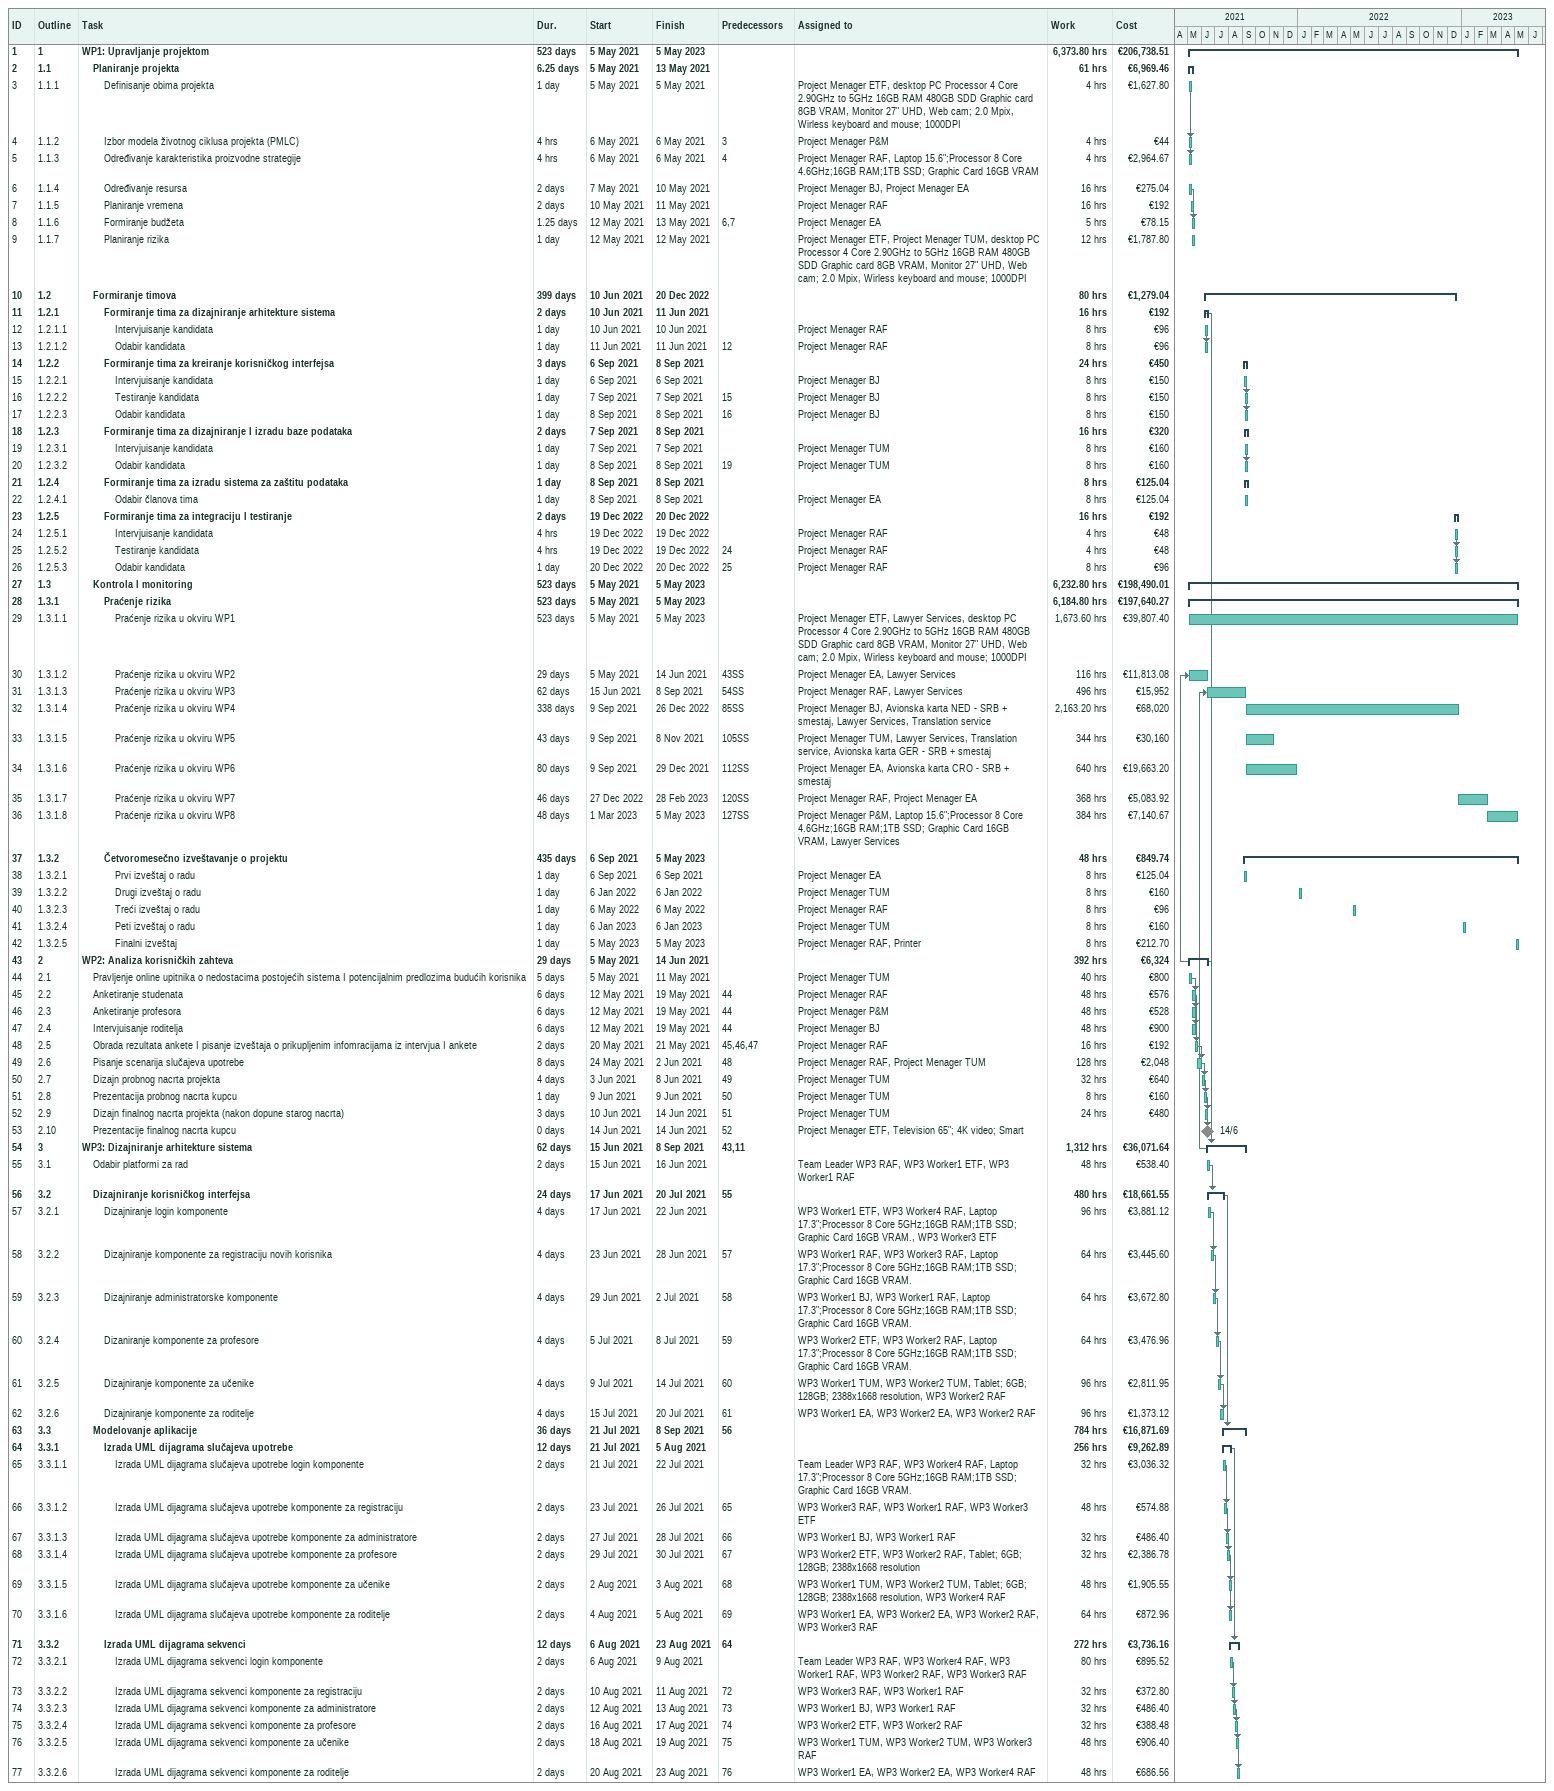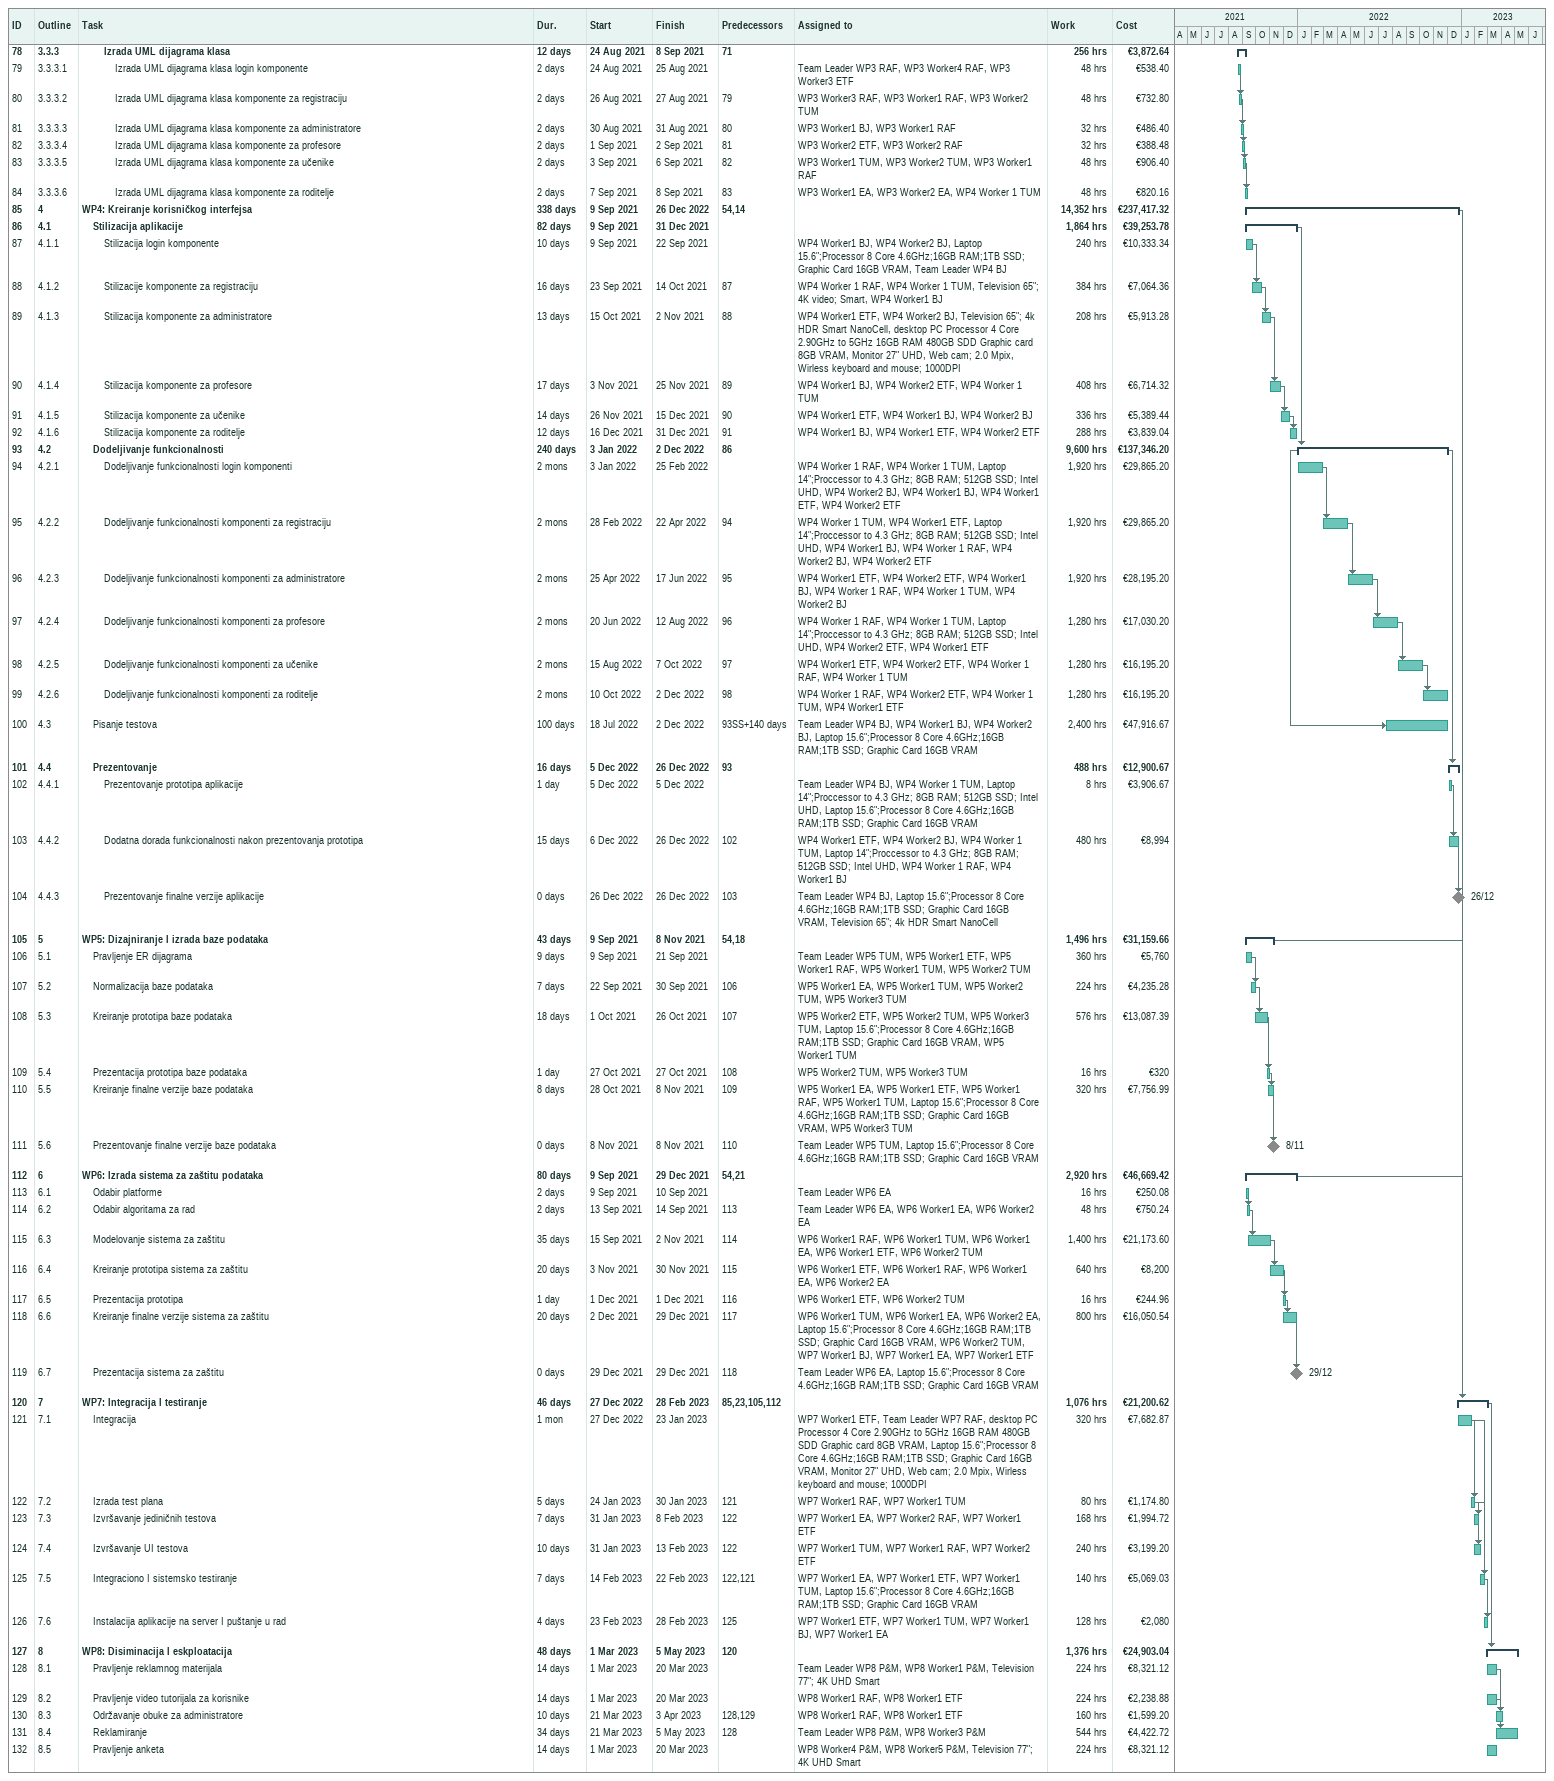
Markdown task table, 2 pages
| ID | WBS | Task | Duration | Start | Finish | Predecessors | Resources | Work (h) | Cost (€) |
|---|---|---|---|---|---|---|---|---|---|
| 1 | 1 | **WP1: Upravljanje projektom** | 523d | 2021-05-05 | 2023-05-05 |  |  | 6373.80 | 206738.51 |
| 2 | 1.1 | **Planiranje projekta** | 6.25d | 2021-05-05 | 2021-05-13 |  |  | 61 | 6969.46 |
| 3 | 1.1.1 | Definisanje obima projekta | 1d | 2021-05-05 | 2021-05-05 |  | Project Menager ETF, desktop PC Processor 4 Core 2.90GHz to 5GHz 16GB RAM 480GB SDD Graphic card 8GB VRAM, Monitor 27" UHD, Web cam; 2.0 Mpix, Wirless keyboard and mouse; 1000DPI | 4 | 1627.80 |
| 4 | 1.1.2 | Izbor modela životnog ciklusa projekta (PMLC) | 4h | 2021-05-06 | 2021-05-06 | 3 | Project Menager P&M | 4 | 44 |
| 5 | 1.1.3 | Određivanje karakteristika proizvodne strategije | 4h | 2021-05-06 | 2021-05-06 | 4 | Project Menager RAF, Laptop 15.6";Processor 8 Core 4.6GHz;16GB RAM;1TB SSD; Graphic Card 16GB VRAM | 4 | 2964.67 |
| 6 | 1.1.4 | Određivanje resursa | 2d | 2021-05-07 | 2021-05-10 |  | Project Menager BJ, Project Menager EA | 16 | 275.04 |
| 7 | 1.1.5 | Planiranje vremena | 2d | 2021-05-10 | 2021-05-11 |  | Project Menager RAF | 16 | 192 |
| 8 | 1.1.6 | Formiranje budžeta | 1.25d | 2021-05-12 | 2021-05-13 | 6, 7 | Project Menager EA | 5 | 78.15 |
| 9 | 1.1.7 | Planiranje rizika | 1d | 2021-05-12 | 2021-05-12 |  | Project Menager ETF, Project Menager TUM, desktop PC Processor 4 Core 2.90GHz to 5GHz 16GB RAM 480GB SDD Graphic card 8GB VRAM, Monitor 27" UHD, Web cam; 2.0 Mpix, Wirless keyboard and mouse; 1000DPI | 12 | 1787.80 |
| 10 | 1.2 | **Formiranje timova** | 399d | 2021-06-10 | 2022-12-20 |  |  | 80 | 1279.04 |
| 11 | 1.2.1 | **Formiranje tima za dizajniranje arhitekture sistema** | 2d | 2021-06-10 | 2021-06-11 |  |  | 16 | 192 |
| 12 | 1.2.1.1 | Intervjuisanje kandidata | 1d | 2021-06-10 | 2021-06-10 |  | Project Menager RAF | 8 | 96 |
| 13 | 1.2.1.2 | Odabir kandidata | 1d | 2021-06-11 | 2021-06-11 | 12 | Project Menager RAF | 8 | 96 |
| 14 | 1.2.2 | **Formiranje tima za kreiranje korisničkog interfejsa** | 3d | 2021-09-06 | 2021-09-08 |  |  | 24 | 450 |
| 15 | 1.2.2.1 | Intervjuisanje kandidata | 1d | 2021-09-06 | 2021-09-06 |  | Project Menager BJ | 8 | 150 |
| 16 | 1.2.2.2 | Testiranje kandidata | 1d | 2021-09-07 | 2021-09-07 | 15 | Project Menager BJ | 8 | 150 |
| 17 | 1.2.2.3 | Odabir kandidata | 1d | 2021-09-08 | 2021-09-08 | 16 | Project Menager BJ | 8 | 150 |
| 18 | 1.2.3 | **Formiranje tima za dizajniranje I izradu baze podataka** | 2d | 2021-09-07 | 2021-09-08 |  |  | 16 | 320 |
| 19 | 1.2.3.1 | Intervjuisanje kandidata | 1d | 2021-09-07 | 2021-09-07 |  | Project Menager TUM | 8 | 160 |
| 20 | 1.2.3.2 | Odabir kandidata | 1d | 2021-09-08 | 2021-09-08 | 19 | Project Menager TUM | 8 | 160 |
| 21 | 1.2.4 | **Formiranje tima za izradu sistema za zaštitu podataka** | 1d | 2021-09-08 | 2021-09-08 |  |  | 8 | 125.04 |
| 22 | 1.2.4.1 | Odabir članova tima | 1d | 2021-09-08 | 2021-09-08 |  | Project Menager EA | 8 | 125.04 |
| 23 | 1.2.5 | **Formiranje tima za integraciju I testiranje** | 2d | 2022-12-19 | 2022-12-20 |  |  | 16 | 192 |
| 24 | 1.2.5.1 | Intervjuisanje kandidata | 4h | 2022-12-19 | 2022-12-19 |  | Project Menager RAF | 4 | 48 |
| 25 | 1.2.5.2 | Testiranje kandidata | 4h | 2022-12-19 | 2022-12-19 | 24 | Project Menager RAF | 4 | 48 |
| 26 | 1.2.5.3 | Odabir kandidata | 1d | 2022-12-20 | 2022-12-20 | 25 | Project Menager RAF | 8 | 96 |
| 27 | 1.3 | **Kontrola I monitoring** | 523d | 2021-05-05 | 2023-05-05 |  |  | 6232.80 | 198490.01 |
| 28 | 1.3.1 | **Praćenje rizika** | 523d | 2021-05-05 | 2023-05-05 |  |  | 6184.80 | 197640.27 |
| 29 | 1.3.1.1 | Praćenje rizika u okviru WP1 | 523d | 2021-05-05 | 2023-05-05 |  | Project Menager ETF, Lawyer Services, desktop PC Processor 4 Core 2.90GHz to 5GHz 16GB RAM 480GB SDD Graphic card 8GB VRAM, Monitor 27" UHD, Web cam; 2.0 Mpix, Wirless keyboard and mouse; 1000DPI | 1673.60 | 39807.40 |
| 30 | 1.3.1.2 | Praćenje rizika u okviru WP2 | 29d | 2021-05-05 | 2021-06-14 | 43SS | Project Menager EA, Lawyer Services | 116 | 11813.08 |
| 31 | 1.3.1.3 | Praćenje rizika u okviru WP3 | 62d | 2021-06-15 | 2021-09-08 | 54SS | Project Menager RAF, Lawyer Services | 496 | 15952 |
| 32 | 1.3.1.4 | Praćenje rizika u okviru WP4 | 338d | 2021-09-09 | 2022-12-26 | 85SS | Project Menager BJ, Avionska karta NED - SRB + smestaj, Lawyer Services, Translation service | 2163.20 | 68020 |
| 33 | 1.3.1.5 | Praćenje rizika u okviru WP5 | 43d | 2021-09-09 | 2021-11-08 | 105SS | Project Menager TUM, Lawyer Services, Translation service, Avionska karta GER - SRB + smestaj | 344 | 30160 |
| 34 | 1.3.1.6 | Praćenje rizika u okviru WP6 | 80d | 2021-09-09 | 2021-12-29 | 112SS | Project Menager EA, Avionska karta CRO - SRB + smestaj | 640 | 19663.20 |
| 35 | 1.3.1.7 | Praćenje rizika u okviru WP7 | 46d | 2022-12-27 | 2023-02-28 | 120SS | Project Menager RAF, Project Menager EA | 368 | 5083.92 |
| 36 | 1.3.1.8 | Praćenje rizika u okviru WP8 | 48d | 2023-03-01 | 2023-05-05 | 127SS | Project Menager P&M, Laptop 15.6";Processor 8 Core 4.6GHz;16GB RAM;1TB SSD; Graphic Card 16GB VRAM, Lawyer Services | 384 | 7140.67 |
| 37 | 1.3.2 | **Četvoromesečno izveštavanje o projektu** | 435d | 2021-09-06 | 2023-05-05 |  |  | 48 | 849.74 |
| 38 | 1.3.2.1 | Prvi izveštaj o radu | 1d | 2021-09-06 | 2021-09-06 |  | Project Menager EA | 8 | 125.04 |
| 39 | 1.3.2.2 | Drugi izveštaj o radu | 1d | 2022-01-06 | 2022-01-06 |  | Project Menager TUM | 8 | 160 |
| 40 | 1.3.2.3 | Treći izveštaj o radu | 1d | 2022-05-06 | 2022-05-06 |  | Project Menager RAF | 8 | 96 |
| 41 | 1.3.2.4 | Peti izveštaj o radu | 1d | 2023-01-06 | 2023-01-06 |  | Project Menager TUM | 8 | 160 |
| 42 | 1.3.2.5 | Finalni izveštaj | 1d | 2023-05-05 | 2023-05-05 |  | Project Menager RAF, Printer | 8 | 212.70 |
| 43 | 2 | **WP2: Analiza korisničkih zahteva** | 29d | 2021-05-05 | 2021-06-14 |  |  | 392 | 6324 |
| 44 | 2.1 | Pravljenje online upitnika o nedostacima postojećih sistema I potencijalnim predlozima budućih korisnika | 5d | 2021-05-05 | 2021-05-11 |  | Project Menager TUM | 40 | 800 |
| 45 | 2.2 | Anketiranje studenata | 6d | 2021-05-12 | 2021-05-19 | 44 | Project Menager RAF | 48 | 576 |
| 46 | 2.3 | Anketiranje profesora | 6d | 2021-05-12 | 2021-05-19 | 44 | Project Menager P&M | 48 | 528 |
| 47 | 2.4 | Intervjuisanje roditelja | 6d | 2021-05-12 | 2021-05-19 | 44 | Project Menager BJ | 48 | 900 |
| 48 | 2.5 | Obrada rezultata ankete I pisanje izveštaja o prikupljenim infomracijama iz intervjua I ankete | 2d | 2021-05-20 | 2021-05-21 | 45, 46, 47 | Project Menager RAF | 16 | 192 |
| 49 | 2.6 | Pisanje scenarija slučajeva upotrebe | 8d | 2021-05-24 | 2021-06-02 | 48 | Project Menager RAF, Project Menager TUM | 128 | 2048 |
| 50 | 2.7 | Dizajn probnog nacrta projekta | 4d | 2021-06-03 | 2021-06-08 | 49 | Project Menager TUM | 32 | 640 |
| 51 | 2.8 | Prezentacija probnog nacrta kupcu | 1d | 2021-06-09 | 2021-06-09 | 50 | Project Menager TUM | 8 | 160 |
| 52 | 2.9 | Dizajn finalnog nacrta projekta (nakon dopune starog nacrta) | 3d | 2021-06-10 | 2021-06-14 | 51 | Project Menager TUM | 24 | 480 |
| 53 | 2.10 | Prezentacije finalnog nacrta kupcu | 0d | 2021-06-14 | 2021-06-14 | 52 | Project Menager ETF, Television 65"; 4K video; Smart |  |  |
| 54 | 3 | **WP3: Dizajniranje arhitekture sistema** | 62d | 2021-06-15 | 2021-09-08 | 43, 11 |  | 1312 | 36071.64 |
| 55 | 3.1 | Odabir platformi za rad | 2d | 2021-06-15 | 2021-06-16 |  | Team Leader WP3 RAF, WP3 Worker1 ETF, WP3 Worker1 RAF | 48 | 538.40 |
| 56 | 3.2 | **Dizajniranje korisničkog interfejsa** | 24d | 2021-06-17 | 2021-07-20 | 55 |  | 480 | 18661.55 |
| 57 | 3.2.1 | Dizajniranje login komponente | 4d | 2021-06-17 | 2021-06-22 |  | WP3 Worker1 ETF, WP3 Worker4 RAF, Laptop 17.3";Processor 8 Core 5GHz;16GB RAM;1TB SSD; Graphic Card 16GB VRAM., WP3 Worker3 ETF | 96 | 3881.12 |
| 58 | 3.2.2 | Dizajniranje komponente za registraciju novih korisnika | 4d | 2021-06-23 | 2021-06-28 | 57 | WP3 Worker1 RAF, WP3 Worker3 RAF, Laptop 17.3";Processor 8 Core 5GHz;16GB RAM;1TB SSD; Graphic Card 16GB VRAM. | 64 | 3445.60 |
| 59 | 3.2.3 | Dizajniranje administratorske komponente | 4d | 2021-06-29 | 2021-07-02 | 58 | WP3 Worker1 BJ, WP3 Worker1 RAF, Laptop 17.3";Processor 8 Core 5GHz;16GB RAM;1TB SSD; Graphic Card 16GB VRAM. | 64 | 3672.80 |
| 60 | 3.2.4 | Dizaniranje komponente za profesore | 4d | 2021-07-05 | 2021-07-08 | 59 | WP3 Worker2 ETF, WP3 Worker2 RAF, Laptop 17.3";Processor 8 Core 5GHz;16GB RAM;1TB SSD; Graphic Card 16GB VRAM. | 64 | 3476.96 |
| 61 | 3.2.5 | Dizajniranje komponente za učenike | 4d | 2021-07-09 | 2021-07-14 | 60 | WP3 Worker1 TUM, WP3 Worker2 TUM, Tablet; 6GB; 128GB; 2388x1668 resolution, WP3 Worker2 RAF | 96 | 2811.95 |
| 62 | 3.2.6 | Dizajniranje komponente za roditelje | 4d | 2021-07-15 | 2021-07-20 | 61 | WP3 Worker1 EA, WP3 Worker2 EA, WP3 Worker2 RAF | 96 | 1373.12 |
| 63 | 3.3 | **Modelovanje aplikacije** | 36d | 2021-07-21 | 2021-09-08 | 56 |  | 784 | 16871.69 |
| 64 | 3.3.1 | **Izrada UML dijagrama slučajeva upotrebe** | 12d | 2021-07-21 | 2021-08-05 |  |  | 256 | 9262.89 |
| 65 | 3.3.1.1 | Izrada UML dijagrama slučajeva upotrebe login komponente | 2d | 2021-07-21 | 2021-07-22 |  | Team Leader WP3 RAF, WP3 Worker4 RAF, Laptop 17.3";Processor 8 Core 5GHz;16GB RAM;1TB SSD; Graphic Card 16GB VRAM. | 32 | 3036.32 |
| 66 | 3.3.1.2 | Izrada UML dijagrama slučajeva upotrebe komponente za registraciju | 2d | 2021-07-23 | 2021-07-26 | 65 | WP3 Worker3 RAF, WP3 Worker1 RAF, WP3 Worker3 ETF | 48 | 574.88 |
| 67 | 3.3.1.3 | Izrada UML dijagrama slučajeva upotrebe komponente za administratore | 2d | 2021-07-27 | 2021-07-28 | 66 | WP3 Worker1 BJ, WP3 Worker1 RAF | 32 | 486.40 |
| 68 | 3.3.1.4 | Izrada UML dijagrama slučajeva upotrebe komponente za profesore | 2d | 2021-07-29 | 2021-07-30 | 67 | WP3 Worker2 ETF, WP3 Worker2 RAF, Tablet; 6GB; 128GB; 2388x1668 resolution | 32 | 2386.78 |
| 69 | 3.3.1.5 | Izrada UML dijagrama slučajeva upotrebe komponente za učenike | 2d | 2021-08-02 | 2021-08-03 | 68 | WP3 Worker1 TUM, WP3 Worker2 TUM, Tablet; 6GB; 128GB; 2388x1668 resolution, WP3 Worker4 RAF | 48 | 1905.55 |
| 70 | 3.3.1.6 | Izrada UML dijagrama slučajeva upotrebe komponente za roditelje | 2d | 2021-08-04 | 2021-08-05 | 69 | WP3 Worker1 EA, WP3 Worker2 EA, WP3 Worker2 RAF, WP3 Worker3 RAF | 64 | 872.96 |
| 71 | 3.3.2 | **Izrada UML dijagrama sekvenci** | 12d | 2021-08-06 | 2021-08-23 | 64 |  | 272 | 3736.16 |
| 72 | 3.3.2.1 | Izrada UML dijagrama sekvenci login komponente | 2d | 2021-08-06 | 2021-08-09 |  | Team Leader WP3 RAF, WP3 Worker4 RAF, WP3 Worker1 RAF, WP3 Worker2 RAF, WP3 Worker3 RAF | 80 | 895.52 |
| 73 | 3.3.2.2 | Izrada UML dijagrama sekvenci komponente za registraciju | 2d | 2021-08-10 | 2021-08-11 | 72 | WP3 Worker3 RAF, WP3 Worker1 RAF | 32 | 372.80 |
| 74 | 3.3.2.3 | Izrada UML dijagrama sekvenci komponente za administratore | 2d | 2021-08-12 | 2021-08-13 | 73 | WP3 Worker1 BJ, WP3 Worker1 RAF | 32 | 486.40 |
| 75 | 3.3.2.4 | Izrada UML dijagrama sekvenci komponente za profesore | 2d | 2021-08-16 | 2021-08-17 | 74 | WP3 Worker2 ETF, WP3 Worker2 RAF | 32 | 388.48 |
| 76 | 3.3.2.5 | Izrada UML dijagrama sekvenci komponente za učenike | 2d | 2021-08-18 | 2021-08-19 | 75 | WP3 Worker1 TUM, WP3 Worker2 TUM, WP3 Worker3 RAF | 48 | 906.40 |
| 77 | 3.3.2.6 | Izrada UML dijagrama sekvenci komponente za roditelje | 2d | 2021-08-20 | 2021-08-23 | 76 | WP3 Worker1 EA, WP3 Worker2 EA, WP3 Worker4 RAF | 48 | 686.56 |
| 78 | 3.3.3 | **Izrada UML dijagrama klasa** | 12d | 2021-08-24 | 2021-09-08 | 71 |  | 256 | 3872.64 |
| 79 | 3.3.3.1 | Izrada UML dijagrama klasa login komponente | 2d | 2021-08-24 | 2021-08-25 |  | Team Leader WP3 RAF, WP3 Worker4 RAF, WP3 Worker3 ETF | 48 | 538.40 |
| 80 | 3.3.3.2 | Izrada UML dijagrama klasa komponente za registraciju | 2d | 2021-08-26 | 2021-08-27 | 79 | WP3 Worker3 RAF, WP3 Worker1 RAF, WP3 Worker2 TUM | 48 | 732.80 |
| 81 | 3.3.3.3 | Izrada UML dijagrama klasa komponente za administratore | 2d | 2021-08-30 | 2021-08-31 | 80 | WP3 Worker1 BJ, WP3 Worker1 RAF | 32 | 486.40 |
| 82 | 3.3.3.4 | Izrada UML dijagrama klasa komponente za profesore | 2d | 2021-09-01 | 2021-09-02 | 81 | WP3 Worker2 ETF, WP3 Worker2 RAF | 32 | 388.48 |
| 83 | 3.3.3.5 | Izrada UML dijagrama klasa komponente za učenike | 2d | 2021-09-03 | 2021-09-06 | 82 | WP3 Worker1 TUM, WP3 Worker2 TUM, WP3 Worker1 RAF | 48 | 906.40 |
| 84 | 3.3.3.6 | Izrada UML dijagrama klasa komponente za roditelje | 2d | 2021-09-07 | 2021-09-08 | 83 | WP3 Worker1 EA, WP3 Worker2 EA, WP4 Worker 1 TUM | 48 | 820.16 |
| 85 | 4 | **WP4: Kreiranje korisničkog interfejsa** | 338d | 2021-09-09 | 2022-12-26 | 54, 14 |  | 14352 | 237417.32 |
| 86 | 4.1 | **Stilizacija aplikacije** | 82d | 2021-09-09 | 2021-12-31 |  |  | 1864 | 39253.78 |
| 87 | 4.1.1 | Stilizacija login komponente | 10d | 2021-09-09 | 2021-09-22 |  | WP4 Worker1 BJ, WP4 Worker2 BJ, Laptop 15.6";Processor 8 Core 4.6GHz;16GB RAM;1TB SSD; Graphic Card 16GB VRAM, Team Leader WP4 BJ | 240 | 10333.34 |
| 88 | 4.1.2 | Stilizacije komponente za registraciju | 16d | 2021-09-23 | 2021-10-14 | 87 | WP4 Worker 1 RAF, WP4 Worker 1 TUM, Television 65"; 4K video; Smart, WP4 Worker1 BJ | 384 | 7064.36 |
| 89 | 4.1.3 | Stilizacija komponente za administratore | 13d | 2021-10-15 | 2021-11-02 | 88 | WP4 Worker1 ETF, WP4 Worker2 BJ, Television 65"; 4k HDR Smart NanoCell, desktop PC Processor 4 Core 2.90GHz to 5GHz 16GB RAM 480GB SDD Graphic card 8GB VRAM, Monitor 27" UHD, Web cam; 2.0 Mpix, Wirless keyboard and mouse; 1000DPI | 208 | 5913.28 |
| 90 | 4.1.4 | Stilizacija komponente za profesore | 17d | 2021-11-03 | 2021-11-25 | 89 | WP4 Worker1 BJ, WP4 Worker2 ETF, WP4 Worker 1 TUM | 408 | 6714.32 |
| 91 | 4.1.5 | Stilizacija komponente za učenike | 14d | 2021-11-26 | 2021-12-15 | 90 | WP4 Worker1 ETF, WP4 Worker1 BJ, WP4 Worker2 BJ | 336 | 5389.44 |
| 92 | 4.1.6 | Stilizacija komponente za roditelje | 12d | 2021-12-16 | 2021-12-31 | 91 | WP4 Worker1 BJ, WP4 Worker1 ETF, WP4 Worker2 ETF | 288 | 3839.04 |
| 93 | 4.2 | **Dodeljivanje funkcionalnosti** | 240d | 2022-01-03 | 2022-12-02 | 86 |  | 9600 | 137346.20 |
| 94 | 4.2.1 | Dodeljivanje funkcionalnosti login komponenti | 2mo | 2022-01-03 | 2022-02-25 |  | WP4 Worker 1 RAF, WP4 Worker 1 TUM, Laptop 14";Proccessor to 4.3 GHz; 8GB RAM; 512GB SSD; Intel UHD, WP4 Worker2 BJ, WP4 Worker1 BJ, WP4 Worker1 ETF, WP4 Worker2 ETF | 1920 | 29865.20 |
| 95 | 4.2.2 | Dodeljivanje funkcionalnosti komponenti za registraciju | 2mo | 2022-02-28 | 2022-04-22 | 94 | WP4 Worker 1 TUM, WP4 Worker1 ETF, Laptop 14";Proccessor to 4.3 GHz; 8GB RAM; 512GB SSD; Intel UHD, WP4 Worker1 BJ, WP4 Worker 1 RAF, WP4 Worker2 BJ, WP4 Worker2 ETF | 1920 | 29865.20 |
| 96 | 4.2.3 | Dodeljivanje funkcionalnosti komponenti za administratore | 2mo | 2022-04-25 | 2022-06-17 | 95 | WP4 Worker1 ETF, WP4 Worker2 ETF, WP4 Worker1 BJ, WP4 Worker 1 RAF, WP4 Worker 1 TUM, WP4 Worker2 BJ | 1920 | 28195.20 |
| 97 | 4.2.4 | Dodeljivanje funkcionalnosti komponenti za profesore | 2mo | 2022-06-20 | 2022-08-12 | 96 | WP4 Worker 1 RAF, WP4 Worker 1 TUM, Laptop 14";Proccessor to 4.3 GHz; 8GB RAM; 512GB SSD; Intel UHD, WP4 Worker2 ETF, WP4 Worker1 ETF | 1280 | 17030.20 |
| 98 | 4.2.5 | Dodeljivanje funkcionalnosti komponenti za učenike | 2mo | 2022-08-15 | 2022-10-07 | 97 | WP4 Worker1 ETF, WP4 Worker2 ETF, WP4 Worker 1 RAF, WP4 Worker 1 TUM | 1280 | 16195.20 |
| 99 | 4.2.6 | Dodeljivanje funkcionalnosti komponenti za roditelje | 2mo | 2022-10-10 | 2022-12-02 | 98 | WP4 Worker 1 RAF, WP4 Worker2 ETF, WP4 Worker 1 TUM, WP4 Worker1 ETF | 1280 | 16195.20 |
| 100 | 4.3 | Pisanje testova | 100d | 2022-07-18 | 2022-12-02 | 93SS+140d | Team Leader WP4 BJ, WP4 Worker1 BJ, WP4 Worker2 BJ, Laptop 15.6";Processor 8 Core 4.6GHz;16GB RAM;1TB SSD; Graphic Card 16GB VRAM | 2400 | 47916.67 |
| 101 | 4.4 | **Prezentovanje** | 16d | 2022-12-05 | 2022-12-26 | 93 |  | 488 | 12900.67 |
| 102 | 4.4.1 | Prezentovanje prototipa aplikacije | 1d | 2022-12-05 | 2022-12-05 |  | Team Leader WP4 BJ, WP4 Worker 1 TUM, Laptop 14";Proccessor to 4.3 GHz; 8GB RAM; 512GB SSD; Intel UHD, Laptop 15.6";Processor 8 Core 4.6GHz;16GB RAM;1TB SSD; Graphic Card 16GB VRAM | 8 | 3906.67 |
| 103 | 4.4.2 | Dodatna dorada funkcionalnosti nakon prezentovanja prototipa | 15d | 2022-12-06 | 2022-12-26 | 102 | WP4 Worker1 ETF, WP4 Worker2 BJ, WP4 Worker 1 TUM, Laptop 14";Proccessor to 4.3 GHz; 8GB RAM; 512GB SSD; Intel UHD, WP4 Worker 1 RAF, WP4 Worker1 BJ | 480 | 8994 |
| 104 | 4.4.3 | Prezentovanje finalne verzije aplikacije | 0d | 2022-12-26 | 2022-12-26 | 103 | Team Leader WP4 BJ, Laptop 15.6";Processor 8 Core 4.6GHz;16GB RAM;1TB SSD; Graphic Card 16GB VRAM, Television 65"; 4k HDR Smart NanoCell |  |  |
| 105 | 5 | **WP5: Dizajniranje I izrada baze podataka** | 43d | 2021-09-09 | 2021-11-08 | 54, 18 |  | 1496 | 31159.66 |
| 106 | 5.1 | Pravljenje ER dijagrama | 9d | 2021-09-09 | 2021-09-21 |  | Team Leader WP5 TUM, WP5 Worker1 ETF, WP5 Worker1 RAF, WP5 Worker1 TUM, WP5 Worker2 TUM | 360 | 5760 |
| 107 | 5.2 | Normalizacija baze podataka | 7d | 2021-09-22 | 2021-09-30 | 106 | WP5 Worker1 EA, WP5 Worker1 TUM, WP5 Worker2 TUM, WP5 Worker3 TUM | 224 | 4235.28 |
| 108 | 5.3 | Kreiranje prototipa baze podataka | 18d | 2021-10-01 | 2021-10-26 | 107 | WP5 Worker2 ETF, WP5 Worker2 TUM, WP5 Worker3 TUM, Laptop 15.6";Processor 8 Core 4.6GHz;16GB RAM;1TB SSD; Graphic Card 16GB VRAM, WP5 Worker1 TUM | 576 | 13087.39 |
| 109 | 5.4 | Prezentacija prototipa baze podataka | 1d | 2021-10-27 | 2021-10-27 | 108 | WP5 Worker2 TUM, WP5 Worker3 TUM | 16 | 320 |
| 110 | 5.5 | Kreiranje finalne verzije baze podataka | 8d | 2021-10-28 | 2021-11-08 | 109 | WP5 Worker1 EA, WP5 Worker1 ETF, WP5 Worker1 RAF, WP5 Worker1 TUM, Laptop 15.6";Processor 8 Core 4.6GHz;16GB RAM;1TB SSD; Graphic Card 16GB VRAM, WP5 Worker3 TUM | 320 | 7756.99 |
| 111 | 5.6 | Prezentovanje finalne verzije baze podataka | 0d | 2021-11-08 | 2021-11-08 | 110 | Team Leader WP5 TUM, Laptop 15.6";Processor 8 Core 4.6GHz;16GB RAM;1TB SSD; Graphic Card 16GB VRAM |  |  |
| 112 | 6 | **WP6: Izrada sistema za zaštitu podataka** | 80d | 2021-09-09 | 2021-12-29 | 54, 21 |  | 2920 | 46669.42 |
| 113 | 6.1 | Odabir platforme | 2d | 2021-09-09 | 2021-09-10 |  | Team Leader WP6 EA | 16 | 250.08 |
| 114 | 6.2 | Odabir algoritama za rad | 2d | 2021-09-13 | 2021-09-14 | 113 | Team Leader WP6 EA, WP6 Worker1 EA, WP6 Worker2 EA | 48 | 750.24 |
| 115 | 6.3 | Modelovanje sistema za zaštitu | 35d | 2021-09-15 | 2021-11-02 | 114 | WP6 Worker1 RAF, WP6 Worker1 TUM, WP6 Worker1 EA, WP6 Worker1 ETF, WP6 Worker2 TUM | 1400 | 21173.60 |
| 116 | 6.4 | Kreiranje prototipa sistema za zaštitu | 20d | 2021-11-03 | 2021-11-30 | 115 | WP6 Worker1 ETF, WP6 Worker1 RAF, WP6 Worker1 EA, WP6 Worker2 EA | 640 | 8200 |
| 117 | 6.5 | Prezentacija prototipa | 1d | 2021-12-01 | 2021-12-01 | 116 | WP6 Worker1 ETF, WP6 Worker2 TUM | 16 | 244.96 |
| 118 | 6.6 | Kreiranje finalne verzije sistema za zaštitu | 20d | 2021-12-02 | 2021-12-29 | 117 | WP6 Worker1 TUM, WP6 Worker1 EA, WP6 Worker2 EA, Laptop 15.6";Processor 8 Core 4.6GHz;16GB RAM;1TB SSD; Graphic Card 16GB VRAM, WP6 Worker2 TUM, WP7 Worker1 BJ, WP7 Worker1 EA, WP7 Worker1 ETF | 800 | 16050.54 |
| 119 | 6.7 | Prezentacija sistema za zaštitu | 0d | 2021-12-29 | 2021-12-29 | 118 | Team Leader WP6 EA, Laptop 15.6";Processor 8 Core 4.6GHz;16GB RAM;1TB SSD; Graphic Card 16GB VRAM |  |  |
| 120 | 7 | **WP7: Integracija I testiranje** | 46d | 2022-12-27 | 2023-02-28 | 85, 23, 105, 112 |  | 1076 | 21200.62 |
| 121 | 7.1 | Integracija | 1mo | 2022-12-27 | 2023-01-23 |  | WP7 Worker1 ETF, Team Leader WP7 RAF, desktop PC Processor 4 Core 2.90GHz to 5GHz 16GB RAM 480GB SDD Graphic card 8GB VRAM, Laptop 15.6";Processor 8 Core 4.6GHz;16GB RAM;1TB SSD; Graphic Card 16GB VRAM, Monitor 27" UHD, Web cam; 2.0 Mpix, Wirless keyboard and mouse; 1000DPI | 320 | 7682.87 |
| 122 | 7.2 | Izrada test plana | 5d | 2023-01-24 | 2023-01-30 | 121 | WP7 Worker1 RAF, WP7 Worker1 TUM | 80 | 1174.80 |
| 123 | 7.3 | Izvršavanje jediničnih testova | 7d | 2023-01-31 | 2023-02-08 | 122 | WP7 Worker1 EA, WP7 Worker2 RAF, WP7 Worker1 ETF | 168 | 1994.72 |
| 124 | 7.4 | Izvršavanje UI testova | 10d | 2023-01-31 | 2023-02-13 | 122 | WP7 Worker1 TUM, WP7 Worker1 RAF, WP7 Worker2 ETF | 240 | 3199.20 |
| 125 | 7.5 | Integraciono I sistemsko testiranje | 7d | 2023-02-14 | 2023-02-22 | 122, 121 | WP7 Worker1 EA, WP7 Worker1 ETF, WP7 Worker1 TUM, Laptop 15.6";Processor 8 Core 4.6GHz;16GB RAM;1TB SSD; Graphic Card 16GB VRAM | 140 | 5069.03 |
| 126 | 7.6 | Instalacija aplikacije na server I puštanje u rad | 4d | 2023-02-23 | 2023-02-28 | 125 | WP7 Worker1 ETF, WP7 Worker1 TUM, WP7 Worker1 BJ, WP7 Worker1 EA | 128 | 2080 |
| 127 | 8 | **WP8: Disiminacija I eskploatacija** | 48d | 2023-03-01 | 2023-05-05 | 120 |  | 1376 | 24903.04 |
| 128 | 8.1 | Pravljenje reklamnog materijala | 14d | 2023-03-01 | 2023-03-20 |  | Team Leader WP8 P&M, WP8 Worker1 P&M, Television 77"; 4K UHD Smart | 224 | 8321.12 |
| 129 | 8.2 | Pravljenje video tutorijala za korisnike | 14d | 2023-03-01 | 2023-03-20 |  | WP8 Worker1 RAF, WP8 Worker1 ETF | 224 | 2238.88 |
| 130 | 8.3 | Održavanje obuke za administratore | 10d | 2023-03-21 | 2023-04-03 | 128, 129 | WP8 Worker1 RAF, WP8 Worker1 ETF | 160 | 1599.20 |
| 131 | 8.4 | Reklamiranje | 34d | 2023-03-21 | 2023-05-05 | 128 | Team Leader WP8 P&M, WP8 Worker3 P&M | 544 | 4422.72 |
| 132 | 8.5 | Pravljenje anketa | 14d | 2023-03-01 | 2023-03-20 |  | WP8 Worker4 P&M, WP8 Worker5 P&M, Television 77"; 4K UHD Smart | 224 | 8321.12 |
